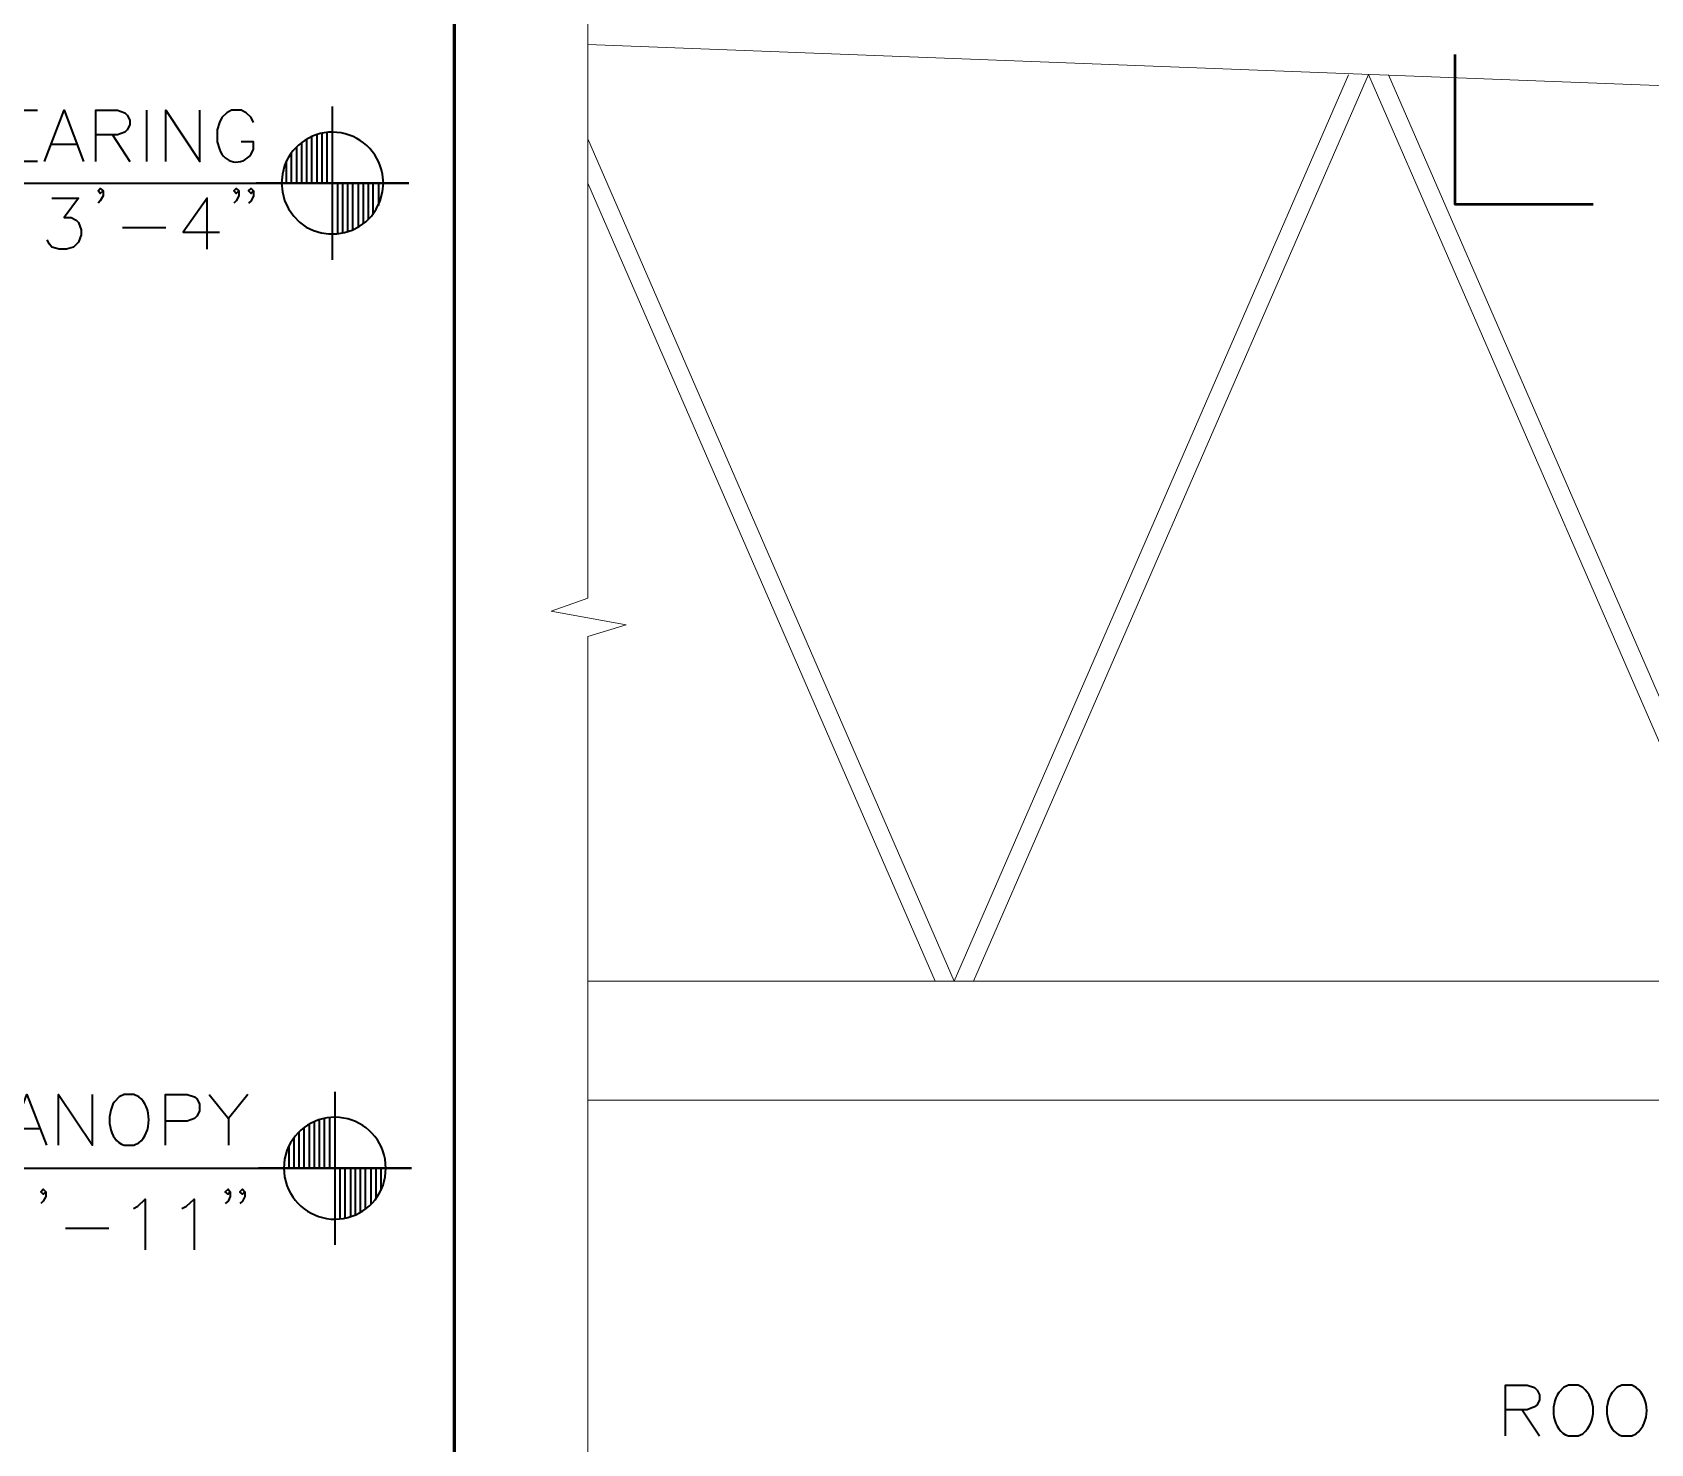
# Model space of a CAD drawing. Header units: inches. Extents: x 5 to 516, y -193 to 129.
# Drawn here: x 42.089 to 46.059, y -180.654 to -177.191 of the extents above; entities that cross this region are included whole.
import ezdxf

# ---------------------------------------------------------------- set-up
doc = ezdxf.new("R2010")
doc.units = ezdxf.units.IN
doc.header["$MEASUREMENT"] = 0
doc.layers.add('PDF7_Geometry', color=7, linetype='Continuous')

msp = doc.modelspace()

# ---------------------------------------------------------------- linework, layer by layer
at = {"layer": 'PDF7_Geometry', "lineweight": 60}
msp.add_lwpolyline([(43.1235525, -170.7368941), (43.1235525, -193.1846747)], dxfattribs=at)
at = {"layer": 'PDF7_Geometry', "lineweight": 15}
for points in [[(43.4513306, -183.2168948), (43.4513306, -178.6735612), (43.545775, -178.6446723), (43.3613306, -178.6113389), (43.4513306, -178.5791166), (43.4513306, -176.1846722)], [(43.4513306, -177.2213386), (46.1613307, -177.3246719)], [(45.3179971, -177.2957834), (44.3502193, -179.5191169)], [(44.3979973, -179.519117), (45.3668863, -177.2946723), (46.3357753, -179.519117)], [(45.4157755, -177.2957834), (46.3835533, -179.5191169)], [(43.4513306, -177.4524505), (44.3502195, -179.5191173)], [(43.4513306, -177.5613395), (44.3035528, -179.5191174)], [(43.4513306, -179.5191168), (48.2535533, -179.5191168), (48.2535533, -179.8113391)], [(48.2535533, -179.8113396), (43.4513306, -179.8113396)]]:
    msp.add_lwpolyline(points, dxfattribs=at)
at = {"layer": 'PDF7_Geometry', "lineweight": 50}
msp.add_lwpolyline([(45.9179976, -177.6135607), (45.5791088, -177.6135607), (45.5791088, -177.2457829)], dxfattribs=at)
at = {"layer": 'PDF7_Geometry', "lineweight": 35}
for points in [[(42.1013298, -177.508006), (42.023552, -177.508006), (42.023552, -177.3824505), (42.1013298, -177.3824505)], [(42.1191082, -177.508006), (42.166886, -177.3824505), (42.2146637, -177.508006)], [(42.2446632, -177.508006), (42.2446632, -177.3824505), (42.2979965, -177.3824505), (42.3157743, -177.3891171), (42.3213298, -177.3946727), (42.3279965, -177.4068949), (42.3279965, -177.418006), (42.3213298, -177.4302282), (42.3157743, -177.4357838), (42.2979965, -177.4424505), (42.2446632, -177.4424505)], [(42.3691082, -177.3824499), (42.3691082, -177.5080055)], [(42.4168852, -177.508006), (42.4168852, -177.3824505), (42.5002185, -177.508006), (42.5002185, -177.3824505)], [(42.63133, -177.4124498), (42.6257744, -177.4002276), (42.6135522, -177.3891165), (42.6013299, -177.3824498), (42.5779966, -177.3824498), (42.5657744, -177.3891165), (42.5535522, -177.4002276), (42.5479966, -177.4124498), (42.5424411, -177.4302276), (42.5424411, -177.4602276), (42.5479966, -177.4780054)], [(42.8246633, -177.3735614), (42.8246633, -177.749117)], [(42.2857749, -177.4424497), (42.3279971, -177.5080053)], [(42.787997, -177.5613395), (42.787997, -177.4424506)], [(42.8002188, -177.5613395), (42.8002188, -177.4391172)], [(42.8124416, -177.5613395), (42.8124416, -177.436895)], [(42.1368852, -177.4657833), (42.1968852, -177.4657833)], [(42.6257744, -177.4902276), (42.63133, -177.4780054), (42.63133, -177.4602276), (42.6013299, -177.4602276)], [(42.7379968, -177.5613395), (42.7379968, -177.4724506)], [(42.7502185, -177.5613395), (42.7502185, -177.4613394)], [(42.7624414, -177.5613395), (42.7624414, -177.4535617)], [(42.7746631, -177.5613395), (42.7746631, -177.446895)], [(42.7124412, -177.5613395), (42.7124412, -177.506895)], [(42.7246629, -177.5613395), (42.7246629, -177.4857839)], [(37.6991068, -177.5613395), (43.0124408, -177.5613395)], [(43.0124414, -177.5613395), (42.637997, -177.5613395)], [(42.7002194, -177.5613395), (42.7002194, -177.5602283)], [(42.8379973, -177.5613395), (42.8379973, -177.6857839)], [(42.850219, -177.5613395), (42.850219, -177.6835617)], [(42.8624418, -177.5613395), (42.8624418, -177.6802283)], [(42.8746636, -177.5613395), (42.8746636, -177.6757839)], [(42.8879975, -177.5613395), (42.8879975, -177.6691172)], [(42.9002192, -177.5613395), (42.9002192, -177.6613395)], [(42.9124409, -177.5613395), (42.9124409, -177.6502283)], [(42.9246638, -177.5613395), (42.9246638, -177.6357839)], [(42.9379966, -177.5613395), (42.9379966, -177.6157839)], [(42.9502195, -177.5613395), (42.9502195, -177.5602283)], [(42.1368852, -177.5980058), (42.2024408, -177.5980058), (42.1668852, -177.6457835), (42.184663, -177.6457835), (42.1968852, -177.6524502), (42.2024408, -177.6580058), (42.2091075, -177.6757835), (42.2091075, -177.6880058), (42.2024408, -177.7057835), (42.1902186, -177.7180058), (42.1724408, -177.7235613), (42.154663, -177.7235613), (42.1368852, -177.7180058), (42.1313297, -177.7113391), (42.1257741, -177.700228)], [(42.2624413, -177.5802276), (42.2557747, -177.5868942), (42.2502191, -177.5802276), (42.2557747, -177.574672), (42.2624413, -177.5802276), (42.2624413, -177.5924498), (42.2557747, -177.604672), (42.2502191, -177.6102276)], [(42.5179967, -177.7235613), (42.5179967, -177.5980058), (42.4591078, -177.6813391), (42.5479967, -177.6813391)], [(42.5957747, -177.5802276), (42.589108, -177.5868942), (42.5835525, -177.5802276), (42.589108, -177.574672), (42.5957747, -177.5802276), (42.5957747, -177.5924498), (42.589108, -177.604672), (42.5835525, -177.6102276)], [(42.63133, -177.5802276), (42.6257744, -177.5868942), (42.6191077, -177.5802276), (42.6257744, -177.574672), (42.63133, -177.5802276), (42.63133, -177.5924498), (42.6257744, -177.604672), (42.6191077, -177.6102276)], [(42.3102194, -177.6702284), (42.4168861, -177.6702284)], [(42.0291084, -179.9213386), (42.0757751, -179.7968941), (42.1235529, -179.9213386)], [(42.1535524, -179.9213386), (42.1535524, -179.7968941), (42.2368857, -179.9213386), (42.2368857, -179.7968941)], [(42.3502193, -179.8024502), (42.337997, -179.7968946), (42.3146637, -179.7968946), (42.3024415, -179.8024502), (42.2902193, -179.8146724)], [(42.4157752, -179.9213386), (42.4157752, -179.7968941), (42.4691086, -179.7968941), (42.4868864, -179.8024497), (42.4924419, -179.8080052), (42.4991086, -179.8202274), (42.4991086, -179.8380052), (42.4924419, -179.8502274), (42.4868864, -179.855783), (42.4691086, -179.8624497), (42.4157752, -179.8624497)], [(42.522441, -179.7968946), (42.5702187, -179.8557835), (42.5702187, -179.9213391)], [(42.6179972, -179.7968946), (42.5702194, -179.8557835)], [(42.8313297, -179.7902282), (42.8313297, -180.1657839)], [(42.7813306, -179.9780063), (42.7813306, -179.8635619)], [(42.7935524, -179.9780063), (42.7935524, -179.8591174)], [(42.8057741, -179.9780063), (42.8057741, -179.8557841)], [(42.819108, -179.9780063), (42.819108, -179.8535619)], [(42.0468855, -179.880228), (42.1057744, -179.880228)], [(42.7313304, -179.9780063), (42.7313304, -179.9024507)], [(42.7435521, -179.9780063), (42.7435521, -179.8891174)], [(42.755775, -179.9780063), (42.755775, -179.8780063)], [(42.7691078, -179.9780063), (42.7691078, -179.8691174)], [(42.3146637, -179.9213391), (42.337997, -179.9213391), (42.3502193, -179.9157835)], [(42.7191076, -179.9780063), (42.7191076, -179.9235619)], [(40.5591082, -179.9780063), (43.0191084, -179.9780063)], [(43.0191078, -179.9780063), (42.6435522, -179.9780063)], [(42.7057748, -179.9780063), (42.7057748, -179.9768952)], [(42.8435526, -179.9780063), (42.8435526, -180.1024508)], [(42.8557743, -179.9780063), (42.8557743, -180.1002285)], [(42.8691082, -179.9780063), (42.8691082, -180.0968952)], [(42.88133, -179.9780063), (42.88133, -180.0924508)], [(42.8935528, -179.9780063), (42.8935528, -180.0857841)], [(42.9057746, -179.9780063), (42.9057746, -180.0780063)], [(42.9191073, -179.9780063), (42.9191073, -180.0668952)], [(42.9313302, -179.9780063), (42.9313302, -180.0524508)], [(42.9435531, -179.9780063), (42.9435531, -180.0324508)], [(42.9557748, -179.9780063), (42.9557748, -179.9768952)], [(42.1224414, -180.035784), (42.1157747, -180.0413396), (42.1102192, -180.035784), (42.1157747, -180.0291173), (42.1224414, -180.035784), (42.1224414, -180.0468951), (42.1157747, -180.0591173), (42.1102192, -180.0646729)], [(42.3368862, -180.0768946), (42.3479973, -180.071339), (42.3657751, -180.0535612), (42.3657751, -180.1780057)], [(42.4557747, -180.0768946), (42.4668859, -180.071339), (42.4857747, -180.0535612), (42.4857747, -180.1780057)], [(42.5746633, -180.035784), (42.5691078, -180.0413396), (42.5624411, -180.035784), (42.5691078, -180.0291173), (42.5746633, -180.035784), (42.5746633, -180.0468951), (42.5691078, -180.0591173), (42.5624411, -180.0646729)], [(42.6102197, -180.035784), (42.6046641, -180.0413396), (42.5979975, -180.035784), (42.6046641, -180.0291173), (42.6102197, -180.035784), (42.6102197, -180.0468951), (42.6046641, -180.0591173), (42.5979975, -180.0646729)], [(42.1702195, -180.1246727), (42.2768862, -180.1246727)], [(45.7024418, -180.6346723), (45.7024418, -180.5102279), (45.7557751, -180.5102279), (45.7735529, -180.5157834), (45.7802196, -180.5224501), (45.7857751, -180.5335612), (45.7857751, -180.5457834), (45.7802196, -180.5580056), (45.7735529, -180.5635612), (45.7557751, -180.5702279), (45.7024418, -180.5702279)], [(45.8924412, -180.515784), (45.8813301, -180.5102284), (45.8568856, -180.5102284), (45.8446634, -180.515784), (45.8335523, -180.5280062)], [(46.0235526, -180.515784), (46.0124415, -180.5102284), (45.9879971, -180.5102284), (45.9757748, -180.515784), (45.9646637, -180.5280062)], [(45.7435524, -180.5702282), (45.7857746, -180.6346727)], [(45.8568856, -180.6346728), (45.8813301, -180.6346728), (45.8924412, -180.6291173)], [(45.9879971, -180.6346728), (46.0124415, -180.6346728), (46.0235526, -180.6291173)]]:
    msp.add_lwpolyline(points, dxfattribs=at)
msp.add_lwpolyline([(42.9479972, -177.5824506), (42.9502195, -177.5613395), (42.9479972, -177.5391172, 0.765716696), (42.7079972, -177.5180061), (42.7024417, -177.5391172), (42.7002194, -177.5613395), (42.7024417, -177.5824506), (42.7079972, -177.6035617)], format="xyb", dxfattribs=at)
msp.add_lwpolyline([(42.7135525, -179.934673), (42.707997, -179.9557841), (42.7057748, -179.9780063), (42.707997, -179.9991174), (42.7135525, -180.0202285, 0.769112088), (42.9546637, -179.9991174), (42.9557748, -179.9780063), (42.9546637, -179.9557841, 0.76203421)], format="xyb", close=True, dxfattribs=at)
for points in [[(42.5479966, -177.4780054), (42.5604966, -177.5131165), (42.6017744, -177.5211535), (42.6257744, -177.4902276)], [(42.7079972, -177.6035617), (42.7528305, -177.7237469), (42.9242195, -177.7095617), (42.9479972, -177.5824506)], [(42.2902193, -179.8146724), (42.2693859, -179.8470428), (42.274923, -179.9099872), (42.3146637, -179.9213391)], [(42.3502193, -179.9157835), (42.3826822, -179.8918761), (42.3826822, -179.8263576), (42.3502193, -179.8024502)], [(45.8335523, -180.5280062), (45.8099412, -180.5599691), (45.8176078, -180.6221914), (45.8568856, -180.6346728)], [(45.8924412, -180.6291173), (45.927293, -180.6015062), (45.925793, -180.5430062), (45.8924412, -180.515784)], [(45.9646637, -180.5280062), (45.9410526, -180.5599691), (45.9487193, -180.6221914), (45.9879971, -180.6346728)], [(46.0235526, -180.6291173), (46.0584045, -180.6015247), (46.0569045, -180.5430062), (46.0235526, -180.515784)]]:
    msp.add_open_spline(points, degree=3, dxfattribs=at)

doc.saveas('drawing.dxf')
